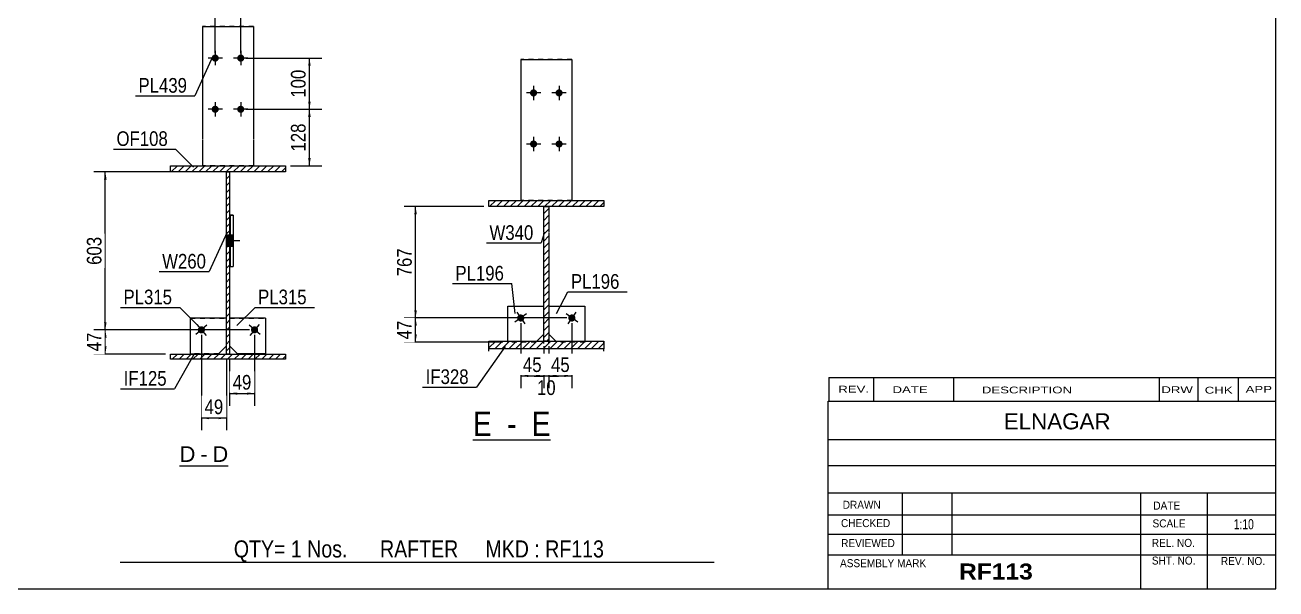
# Model space of a CAD drawing. Header units: millimetres. Extents: x -33 to 369, y -177 to 100.
# Drawn here: x 124.3 to 369.1, y -176.8 to -66.5 of the extents above; entities that cross this region are included whole.
import ezdxf

# ---------------------------------------------------------------- set-up
doc = ezdxf.new("R2010")
doc.units = ezdxf.units.MM
doc.linetypes.add('DXK_LINE_DOT1', pattern=[1.8814, 0.9407, -0.9407])
doc.styles.add('Arial', font='ARIAL.TTF', dxfattribs={"height": 0.2})
doc.styles.add('Arial Bold', font='ARIALBD.TTF', dxfattribs={"height": 0.2})
doc.styles.add('Arial Narrow', font='ARIALN.TTF', dxfattribs={"height": 0.2})

# ---------------------------------------------------------------- blocks, each defined once
blk = doc.blocks.new('Unknown-623699860-1210')
at = {"color": 5, "linetype": 'Continuous'}
for p, q in [((369.08, -176.76), (369.08, 100.24)), ((-30.92, -176.76), (369.08, -176.76))]:
    blk.add_line(p, q, dxfattribs=at)
blk = doc.blocks.new('Unknown-623699860-12 - 1231')
at = {"color": 7, "linetype": 'Continuous'}
blk.add_line((154.59, -152.66), (164.09, -152.66), dxfattribs=at)
at = {"color": 0, "linetype": 'Continuous'}
blk.add_wipeout([(157.67, -151.91), (157.67, -148.71), (154.59, -148.71), (154.59, -151.91)], dxfattribs=at)
blk.add_wipeout([(160.05, -151.91), (160.05, -148.71), (158.63, -148.71), (158.63, -151.91)], dxfattribs=at)
at = {"color": 96, "linetype": 'Continuous', "style": 'Arial'}
blk.add_text('D', height=3.06, dxfattribs=at).set_placement((154.59, -151.91))
at = {"color": 0, "linetype": 'Continuous'}
blk.add_wipeout([(164.09, -151.91), (164.09, -148.71), (161.01, -148.71), (161.01, -151.91)], dxfattribs=at)
at = {"color": 96, "linetype": 'Continuous', "style": 'Arial'}
for s, p in [('D', (161.01, -151.91)), ('-', (158.63, -151.91))]:
    blk.add_text(s, height=3.06, dxfattribs=at).set_placement(p)
blk = doc.blocks.new('Unknown-623699860-13 - 1528')
at = {"color": 7, "linetype": 'Continuous'}
blk.add_line((211.98, -147.57), (227.16, -147.57), dxfattribs=at)
at = {"color": 0, "linetype": 'Continuous'}
for points in [[(215.64, -146.82), (215.64, -141.82), (211.98, -141.82), (211.98, -146.82)], [(222, -146.82), (222, -141.82), (217.14, -141.82), (217.14, -146.82)], [(227.16, -146.82), (227.16, -141.82), (223.5, -141.82), (223.5, -146.82)]]:
    blk.add_wipeout(points, dxfattribs=at)
at = {"color": 6, "linetype": 'Continuous', "style": 'Arial Narrow'}
for s, height, p in [('E', 4.77, (211.98, -146.82)), ('E', 4.77, (223.5, -146.82)), (' - ', 4.772, (217.14, -146.82))]:
    blk.add_text(s, height=height, dxfattribs=at).set_placement(p)
blk = doc.blocks.new('Part-623699860-1271 - 1231')
at = {"color": 2, "linetype": 'Continuous'}
for p, q in [((156.72, -130.78), (156.72, -123.78)), ((163.72, -123.78), (156.72, -123.78)), ((163.72, -123.78), (163.72, -129.28)), ((163.72, -129.28), (162.22, -130.78)), ((156.72, -130.78), (162.22, -130.78))]:
    blk.add_line(p, q, dxfattribs=at)
at = {"color": 7, "linetype": 'DXK_LINE_DOT1'}
for p, q in [((156.72, -123.78), (163.72, -123.78)), ((162.22, -130.78), (156.72, -130.78))]:
    blk.add_line(p, q, dxfattribs=at)
blk = doc.blocks.new('Part-623699860-1339 - 1231')
at = {"color": 2, "linetype": 'Continuous'}
for p, q in [((164.45, -103.68), (165.05, -103.68)), ((164.45, -103.68), (164.45, -113.68)), ((165.05, -103.68), (165.05, -113.68)), ((164.45, -113.68), (165.05, -113.68))]:
    blk.add_line(p, q, dxfattribs=at)
at = {"color": 7, "linetype": 'DXK_LINE_DOT1'}
for p, q in [((165.05, -103.68), (164.45, -103.68)), ((164.45, -113.68), (165.05, -113.68))]:
    blk.add_line(p, q, dxfattribs=at)
blk = doc.blocks.new('Part-623699860-1276 - 1231')
at = {"color": 2, "linetype": 'Continuous'}
for p, q in [((164.38, -129.28), (164.38, -123.78)), ((171.38, -123.78), (164.38, -123.78)), ((171.38, -123.78), (171.38, -130.78)), ((165.88, -130.78), (164.38, -129.28)), ((171.38, -130.78), (165.88, -130.78))]:
    blk.add_line(p, q, dxfattribs=at)
at = {"color": 7, "linetype": 'DXK_LINE_DOT1'}
for p, q in [((164.38, -123.78), (171.38, -123.78)), ((171.38, -130.78), (165.88, -130.78))]:
    blk.add_line(p, q, dxfattribs=at)
blk = doc.blocks.new('Bolt-623699860-1298 - 1231')
at = {"linetype": 'Continuous'}
for points in [[(164.35, -109.78), (164.35, -107.58), (163.75, -107.58), (163.75, -109.78)], [(165.05, -109.78), (165.05, -107.58), (164.45, -107.58), (164.45, -109.78)]]:
    blk.add_hatch(color=3, dxfattribs=at).paths.add_polyline_path(points)
at = {"color": 3, "linetype": 'Continuous'}
for p, q in [((164.35, -107.58), (163.75, -107.58)), ((165.05, -107.58), (164.45, -107.58)), ((166.35, -108.68), (163.75, -108.68)), ((164.35, -109.78), (163.75, -109.78)), ((165.05, -109.78), (164.45, -109.78))]:
    blk.add_line(p, q, dxfattribs=at)
blk = doc.blocks.new('Part-623699860-1294 - 1231')
at = {"linetype": 'Continuous'}
h = blk.add_hatch(dxfattribs=at)
h.set_pattern_fill('', scale=0.3, style=0, pattern_type=0)
h.set_pattern_definition([(45, (163.7498, -95.1804), (-0.67352, 0.67352), [])])
h.paths.add_polyline_path([(164.35, -95.18), (163.75, -95.18), (163.75, -130.81), (164.35, -130.81)])
at = {"color": 2, "linetype": 'Continuous'}
for p, q in [((163.75, -95.18), (164.35, -95.18)), ((163.75, -118.68), (163.75, -95.18)), ((164.35, -95.18), (164.35, -118.68)), ((163.75, -130.81), (163.75, -118.78)), ((164.35, -118.78), (164.35, -130.81)), ((164.35, -130.81), (163.75, -130.81))]:
    blk.add_line(p, q, dxfattribs=at)
blk = doc.blocks.new('Bolt-623699860-1301 - 1231')
at = {"linetype": 'Continuous'}
for points in [[(162.25, -72.93, -1), (160.85, -72.93, -1)], [(167.25, -72.93, -1), (165.85, -72.93, -1)], [(162.25, -82.93, -1), (160.85, -82.93, -1)], [(167.25, -82.93, -1), (165.85, -82.93, -1)]]:
    blk.add_hatch(color=3, dxfattribs=at).paths.add_polyline_path(points)
at = {"color": 3, "linetype": 'Continuous'}
for p, q in [((162.95, -72.93), (160.15, -72.93)), ((161.55, -71.53), (161.55, -74.33)), ((167.95, -72.93), (165.15, -72.93)), ((166.55, -71.53), (166.55, -74.33)), ((162.95, -82.93), (160.15, -82.93)), ((161.55, -81.53), (161.55, -84.33)), ((167.95, -82.93), (165.15, -82.93)), ((166.55, -81.53), (166.55, -84.33))]:
    blk.add_line(p, q, dxfattribs=at)
blk = doc.blocks.new('Bolt-623699860-1309 - 1231')
at = {"linetype": 'Continuous'}
blk.add_hatch(color=3, dxfattribs=at).paths.add_polyline_path([(159.39, -125.63, -1), (158.31, -126.53, -1)])
at = {"color": 3, "linetype": 'Continuous'}
for p, q in [((159.92, -125.18), (157.78, -126.98)), ((157.95, -125.01), (159.75, -127.16))]:
    blk.add_line(p, q, dxfattribs=at)
blk = doc.blocks.new('Bolt-623699860-1310 - 1231')
at = {"linetype": 'Continuous'}
blk.add_hatch(color=3, dxfattribs=at).paths.add_polyline_path([(169.79, -126.53, -1), (168.71, -125.63, -1)])
at = {"color": 3, "linetype": 'Continuous'}
for p, q in [((170.32, -126.98), (168.18, -125.18)), ((170.15, -125.01), (168.35, -127.16))]:
    blk.add_line(p, q, dxfattribs=at)
blk = doc.blocks.new('Part-623699860-1335 - 1231')
at = {"color": 2, "linetype": 'Continuous'}
for p, q in [((159.05, -66.73), (169.05, -66.73)), ((159.05, -66.73), (159.05, -88.88)), ((169.05, -66.73), (169.05, -88.88)), ((159.05, -88.98), (159.05, -93.98)), ((169.05, -88.98), (169.05, -93.98))]:
    blk.add_line(p, q, dxfattribs=at)
at = {"color": 7, "linetype": 'DXK_LINE_DOT1'}
for p, q in [((169.05, -66.73), (159.05, -66.73)), ((169.05, -93.98), (159.05, -93.98))]:
    blk.add_line(p, q, dxfattribs=at)
blk = doc.blocks.new('Part-623699860-1363 - 1231')
at = {"linetype": 'Continuous'}
h = blk.add_hatch(dxfattribs=at)
h.set_pattern_fill('', scale=0.3, style=0, pattern_type=0)
h.set_pattern_definition([(45, (152.7998, -130.813), (-0.67352, 0.67352), [])])
h.paths.add_polyline_path([(175.3, -130.81), (152.8, -130.81), (152.8, -131.81), (175.3, -131.81)])
at = {"color": 2, "linetype": 'Continuous'}
for p, q in [((152.8, -130.81), (175.3, -130.81)), ((152.8, -131.81), (152.8, -130.81)), ((175.3, -131.81), (152.8, -131.81)), ((175.3, -130.81), (175.3, -131.81))]:
    blk.add_line(p, q, dxfattribs=at)
blk = doc.blocks.new('Part-623699860-1387 - 1231')
at = {"linetype": 'Continuous'}
h = blk.add_hatch(dxfattribs=at)
h.set_pattern_fill('', scale=0.3, style=0, pattern_type=0)
h.set_pattern_definition([(45, (152.7998, -93.9805), (-0.67352, 0.67352), [])])
h.paths.add_polyline_path([(175.3, -93.98), (152.8, -93.98), (152.8, -95.18), (175.3, -95.18)])
at = {"color": 2, "linetype": 'Continuous'}
for p, q in [((152.8, -93.98), (152.8, -93.98)), ((152.8, -93.98), (175.3, -93.98)), ((152.8, -95.18), (152.8, -93.98)), ((152.8, -95.18), (152.8, -95.18)), ((175.3, -95.18), (152.8, -95.18)), ((175.3, -93.98), (175.3, -93.98)), ((175.3, -93.98), (175.3, -95.18)), ((175.3, -95.18), (175.3, -95.18))]:
    blk.add_line(p, q, dxfattribs=at)
blk = doc.blocks.new('Part-623699860-1583 - 1528')
at = {"color": 2, "linetype": 'Continuous'}
for p, q in [((218.8, -121.46), (225.8, -121.46)), ((218.8, -128.28), (218.8, -121.46)), ((225.8, -121.46), (225.8, -126.96)), ((224.48, -128.28), (225.8, -126.96))]:
    blk.add_line(p, q, dxfattribs=at)
at = {"color": 7, "linetype": 'DXK_LINE_DOT1'}
for p, q in [((218.8, -121.46), (225.8, -121.46)), ((218.8, -128.46), (218.8, -128.28)), ((224.3, -128.46), (218.8, -128.46)), ((224.48, -128.28), (224.3, -128.46))]:
    blk.add_line(p, q, dxfattribs=at)
blk = doc.blocks.new('Bolt-623699860-1584 - 1528')
at = {"linetype": 'Continuous'}
for points in [[(224.53, -79.73, -1), (223.13, -79.73, -1)], [(229.53, -79.73, -1), (228.13, -79.73, -1)], [(224.53, -89.73, -1), (223.13, -89.73, -1)], [(229.53, -89.73, -1), (228.13, -89.73, -1)]]:
    blk.add_hatch(color=3, dxfattribs=at).paths.add_polyline_path(points)
at = {"color": 3, "linetype": 'Continuous'}
for p, q in [((225.23, -79.73), (222.43, -79.73)), ((223.83, -78.33), (223.83, -81.13)), ((230.23, -79.73), (227.43, -79.73)), ((228.83, -78.33), (228.83, -81.13)), ((225.23, -89.73), (222.43, -89.73)), ((223.83, -88.33), (223.83, -91.13)), ((230.23, -89.73), (227.43, -89.73)), ((228.83, -88.33), (228.83, -91.13))]:
    blk.add_line(p, q, dxfattribs=at)
blk = doc.blocks.new('Part-623699860-1560 - 1528')
at = {"linetype": 'Continuous'}
h = blk.add_hatch(dxfattribs=at)
h.set_pattern_fill('', scale=0.3, style=0, pattern_type=0)
h.set_pattern_definition([(45, (215.0782, -128.2778), (-0.67352, 0.67352), [])])
h.paths.add_polyline_path([(237.58, -128.28), (215.08, -128.28), (215.08, -129.78), (237.58, -129.78)])
at = {"color": 7, "linetype": 'DXK_LINE_DOT1'}
for p, q in [((215.08, -128.73), (215.08, -128.28)), ((237.58, -128.73), (237.58, -128.28))]:
    blk.add_line(p, q, dxfattribs=at)
at = {"color": 2, "linetype": 'Continuous'}
for p, q in [((215.08, -128.28), (237.58, -128.28)), ((215.08, -129.78), (215.08, -128.28)), ((237.58, -128.28), (237.58, -129.78)), ((215.08, -130.23), (215.08, -129.78)), ((237.58, -129.78), (215.08, -129.78)), ((237.58, -130.23), (237.58, -129.78))]:
    blk.add_line(p, q, dxfattribs=at)
blk = doc.blocks.new('Bolt-623699860-1585 - 1528')
at = {"linetype": 'Continuous'}
blk.add_hatch(color=3, dxfattribs=at).paths.add_polyline_path([(221.9, -123.36, -1), (220.75, -124.16, -1)])
at = {"color": 3, "linetype": 'Continuous'}
for p, q in [((222.48, -122.96), (220.18, -124.55)), ((220.53, -122.61), (222.12, -124.91))]:
    blk.add_line(p, q, dxfattribs=at)
blk = doc.blocks.new('Part-623699860-1561 - 1528')
at = {"color": 2, "linetype": 'Continuous'}
for p, q in [((221.33, -73.23), (231.33, -73.23)), ((221.33, -73.23), (221.33, -95.68)), ((231.33, -73.23), (231.33, -95.68)), ((221.33, -95.78), (221.33, -100.78)), ((231.33, -95.78), (231.33, -100.78))]:
    blk.add_line(p, q, dxfattribs=at)
at = {"color": 7, "linetype": 'DXK_LINE_DOT1'}
for p, q in [((231.33, -73.23), (221.33, -73.23)), ((231.33, -100.78), (221.33, -100.78))]:
    blk.add_line(p, q, dxfattribs=at)
blk = doc.blocks.new('Part-623699860-1650 - 1528')
at = {"linetype": 'Continuous'}
h = blk.add_hatch(dxfattribs=at)
h.set_pattern_fill('', scale=0.3, style=0, pattern_type=0)
h.set_pattern_definition([(45, (225.8282, -101.9834), (-0.67352, 0.67352), [])])
h.paths.add_polyline_path([(226.83, -101.98), (225.83, -101.98), (225.83, -128.28), (226.83, -128.28)])
at = {"color": 2, "linetype": 'Continuous'}
for p, q in [((225.83, -101.98), (226.83, -101.98)), ((225.83, -106.98), (225.83, -101.98)), ((226.83, -101.98), (226.83, -106.98)), ((225.83, -128.28), (225.83, -107.08)), ((226.83, -107.08), (226.83, -128.28)), ((226.83, -128.28), (225.83, -128.28))]:
    blk.add_line(p, q, dxfattribs=at)
at = {"color": 7, "linetype": 'DXK_LINE_DOT1'}
for p, q in [((225.83, -128.73), (225.83, -128.28)), ((226.83, -128.73), (226.83, -128.28))]:
    blk.add_line(p, q, dxfattribs=at)
blk = doc.blocks.new('Bolt-623699860-1586 - 1528')
at = {"linetype": 'Continuous'}
blk.add_hatch(color=3, dxfattribs=at).paths.add_polyline_path([(231.9, -124.16, -1), (230.75, -123.36, -1)])
at = {"color": 3, "linetype": 'Continuous'}
for p, q in [((232.48, -124.55), (230.18, -122.96)), ((232.12, -122.61), (230.53, -124.91))]:
    blk.add_line(p, q, dxfattribs=at)
blk = doc.blocks.new('Part-623699860-1628 - 1528')
at = {"linetype": 'Continuous'}
h = blk.add_hatch(dxfattribs=at)
h.set_pattern_fill('', scale=0.3, style=0, pattern_type=0)
h.set_pattern_definition([(45, (215.0782, -100.7835), (-0.67352, 0.67352), [])])
h.paths.add_polyline_path([(237.58, -100.78), (215.08, -100.78), (215.08, -101.98), (237.58, -101.98)])
at = {"color": 2, "linetype": 'Continuous'}
for p, q in [((215.08, -100.78), (215.08, -100.78)), ((215.08, -100.78), (237.58, -100.78)), ((215.08, -101.98), (215.08, -100.78)), ((215.08, -101.98), (215.08, -101.98)), ((237.58, -101.98), (215.08, -101.98)), ((237.58, -100.78), (237.58, -100.78)), ((237.58, -100.78), (237.58, -101.98)), ((237.58, -101.98), (237.58, -101.98))]:
    blk.add_line(p, q, dxfattribs=at)
blk = doc.blocks.new('Part-623699860-1656 - 1528')
at = {"color": 2, "linetype": 'Continuous'}
for p, q in [((226.86, -126.96), (226.86, -121.46)), ((226.86, -121.46), (233.86, -121.46)), ((233.86, -121.46), (233.86, -128.28)), ((228.18, -128.28), (226.86, -126.96))]:
    blk.add_line(p, q, dxfattribs=at)
at = {"color": 7, "linetype": 'DXK_LINE_DOT1'}
for p, q in [((226.86, -121.46), (233.86, -121.46)), ((228.36, -128.46), (228.18, -128.28)), ((233.86, -128.46), (228.36, -128.46)), ((233.86, -128.28), (233.86, -128.46))]:
    blk.add_line(p, q, dxfattribs=at)
blk = doc.blocks.new('StraightDimension-623699860-1465 - 1231')
at = {"linetype": 'Continuous'}
for points in [[(165.85, -138.77), (164.35, -138.52), (165.85, -138.27)], [(167.75, -138.27), (169.25, -138.52), (167.75, -138.77)]]:
    blk.add_hatch(color=7, dxfattribs=at).paths.add_polyline_path(points)
at = {"color": 7, "linetype": 'Continuous'}
for p, q in [((169.25, -127.08), (169.25, -140.92)), ((164.35, -131.81), (164.35, -140.92)), ((164.35, -138.52), (169.25, -138.52))]:
    blk.add_line(p, q, dxfattribs=at)
at = {"color": 0}
blk.add_wipeout([(169.23, -138.37), (169.23, -134.17), (164.37, -134.17), (164.37, -138.37)], dxfattribs=at)
at = {"color": 3, "style": 'Arial Narrow'}
blk.add_text('49', height=2.863, dxfattribs=at).set_placement((164.97, -137.77))
blk = doc.blocks.new('StraightDimension-623699860-1448 - 1231')
at = {"linetype": 'Continuous'}
for points in [[(139.8, -127.58), (140.05, -126.08), (140.3, -127.58)], [(140.3, -129.31), (140.05, -130.81), (139.8, -129.31)]]:
    blk.add_hatch(color=7, dxfattribs=at).paths.add_polyline_path(points)
at = {"color": 7, "linetype": 'Continuous'}
for p, q in [((168.25, -126.08), (137.8, -126.08)), ((140.05, -130.81), (140.05, -126.08)), ((151.8, -130.81), (137.8, -130.81))]:
    blk.add_line(p, q, dxfattribs=at)
at = {"color": 0}
blk.add_wipeout([(139.9, -126.02), (135.7, -126.02), (135.7, -130.88), (139.9, -130.88)], dxfattribs=at)
at = {"color": 3, "style": 'Arial Narrow'}
blk.add_text('47', height=2.863, rotation=90.0002, dxfattribs=at).set_placement((139.3, -130.28))
blk = doc.blocks.new('StraightDimension-623699860-1482 - 1231')
at = {"linetype": 'Continuous'}
for points in [[(160.35, -143.56), (158.85, -143.31), (160.35, -143.06)], [(162.25, -143.06), (163.75, -143.31), (162.25, -143.56)]]:
    blk.add_hatch(color=7, dxfattribs=at).paths.add_polyline_path(points)
at = {"color": 7, "linetype": 'Continuous'}
for p, q in [((158.85, -127.08), (158.85, -145.71)), ((163.75, -131.81), (163.75, -145.71)), ((158.85, -143.31), (163.75, -143.31))]:
    blk.add_line(p, q, dxfattribs=at)
at = {"color": 0}
blk.add_wipeout([(163.73, -143.16), (163.73, -138.96), (158.87, -138.96), (158.87, -143.16)], dxfattribs=at)
at = {"color": 3, "style": 'Arial Narrow'}
blk.add_text('49', height=2.863, dxfattribs=at).set_placement((159.47, -142.56))
blk = doc.blocks.new('StraightDimension-623699860-1391 - 1231')
at = {"linetype": 'Continuous'}
for points in [[(179.73, -84.43), (179.98, -82.93), (180.23, -84.43)], [(180.23, -92.48), (179.98, -93.98), (179.73, -92.48)]]:
    blk.add_hatch(color=7, dxfattribs=at).paths.add_polyline_path(points)
at = {"color": 7, "linetype": 'Continuous'}
for p, q in [((167.55, -82.93), (182.38, -82.93)), ((179.98, -93.98), (179.98, -82.93)), ((176.3, -93.98), (182.38, -93.98))]:
    blk.add_line(p, q, dxfattribs=at)
at = {"color": 0}
blk.add_wipeout([(179.83, -85.11), (175.63, -85.11), (175.63, -91.8), (179.83, -91.8)], dxfattribs=at)
at = {"color": 3, "style": 'Arial Narrow'}
blk.add_text('128', height=2.863, rotation=90.0002, dxfattribs=at).set_placement((179.23, -91.2))
blk = doc.blocks.new('StraightDimension-623699860-1408 - 1231')
at = {"linetype": 'Continuous'}
for points in [[(179.73, -74.43), (179.98, -72.93), (180.23, -74.43)], [(180.23, -81.43), (179.98, -82.93), (179.73, -81.43)]]:
    blk.add_hatch(color=7, dxfattribs=at).paths.add_polyline_path(points)
at = {"color": 7, "linetype": 'Continuous'}
for p, q in [((167.55, -72.93), (182.38, -72.93)), ((179.98, -82.93), (179.98, -72.93)), ((167.55, -82.93), (182.38, -82.93))]:
    blk.add_line(p, q, dxfattribs=at)
at = {"color": 0}
blk.add_wipeout([(179.83, -74.59), (175.63, -74.59), (175.63, -81.27), (179.83, -81.27)], dxfattribs=at)
at = {"color": 3, "style": 'Arial Narrow'}
blk.add_text('100', height=2.863, rotation=90.0002, dxfattribs=at).set_placement((179.23, -80.67))
blk = doc.blocks.new('StraightDimension-623699860-1419 - 1231')
at = {"linetype": 'Continuous'}
for points in [[(163.05, -64.05), (161.55, -63.8), (163.05, -63.55)], [(165.05, -63.55), (166.55, -63.8), (165.05, -64.05)]]:
    blk.add_hatch(color=7, dxfattribs=at).paths.add_polyline_path(points)
at = {"color": 7, "linetype": 'Continuous'}
for p, q in [((161.55, -71.93), (161.55, -61.55)), ((166.55, -71.93), (166.55, -61.55)), ((161.55, -63.8), (166.55, -63.8))]:
    blk.add_line(p, q, dxfattribs=at)
at = {"color": 0}
blk.add_wipeout([(166.48, -63.65), (166.48, -59.45), (161.62, -59.45), (161.62, -63.65)], dxfattribs=at)
at = {"color": 3, "style": 'Arial Narrow'}
blk.add_text('50', height=2.863, dxfattribs=at).set_placement((162.22, -63.05))
blk = doc.blocks.new('StraightDimension-623699860-1430 - 1231')
at = {"linetype": 'Continuous'}
for points in [[(139.8, -96.68), (140.05, -95.18), (140.3, -96.68)], [(140.3, -124.58), (140.05, -126.08), (139.8, -124.58)]]:
    blk.add_hatch(color=7, dxfattribs=at).paths.add_polyline_path(points)
at = {"color": 7, "linetype": 'Continuous'}
for p, q in [((174.3, -95.18), (137.8, -95.18)), ((140.05, -126.08), (140.05, -95.18)), ((168.25, -126.08), (137.8, -126.08))]:
    blk.add_line(p, q, dxfattribs=at)
at = {"color": 0}
blk.add_wipeout([(139.9, -107.29), (135.7, -107.29), (135.7, -113.97), (139.9, -113.97)], dxfattribs=at)
at = {"color": 3, "style": 'Arial Narrow'}
blk.add_text('603', height=2.863, rotation=90.0002, dxfattribs=at).set_placement((139.3, -113.37))
blk = doc.blocks.new('StraightDimension-623699860-1719 - 1528')
at = {"linetype": 'Continuous'}
for points in [[(224.33, -134.82), (225.83, -135.07), (224.33, -135.32)], [(228.33, -135.32), (226.83, -135.07), (228.33, -134.82)]]:
    blk.add_hatch(color=7, dxfattribs=at).paths.add_polyline_path(points)
at = {"color": 7, "linetype": 'Continuous'}
for p, q in [((225.83, -129.28), (225.83, -137.32)), ((226.83, -129.28), (226.83, -137.32)), ((225.83, -135.07), (226.83, -135.07))]:
    blk.add_line(p, q, dxfattribs=at)
at = {"color": 0}
blk.add_wipeout([(228.76, -139.42), (228.76, -135.22), (223.9, -135.22), (223.9, -139.42)], dxfattribs=at)
at = {"color": 3, "style": 'Arial Narrow'}
blk.add_text('10', height=2.863, dxfattribs=at).set_placement((224.5, -138.82))
blk = doc.blocks.new('StraightDimension-623699860-1728 - 1528')
at = {"linetype": 'Continuous'}
for points in [[(222.83, -135.32), (221.33, -135.07), (222.83, -134.82)], [(224.33, -134.82), (225.83, -135.07), (224.33, -135.32)]]:
    blk.add_hatch(color=7, dxfattribs=at).paths.add_polyline_path(points)
at = {"color": 7, "linetype": 'Continuous'}
for p, q in [((221.33, -124.76), (221.33, -137.47)), ((225.83, -129.28), (225.83, -137.47)), ((221.33, -135.07), (225.83, -135.07))]:
    blk.add_line(p, q, dxfattribs=at)
at = {"color": 0}
blk.add_wipeout([(226.01, -134.92), (226.01, -130.72), (221.15, -130.72), (221.15, -134.92)], dxfattribs=at)
at = {"color": 3, "style": 'Arial Narrow'}
blk.add_text('45', height=2.863, dxfattribs=at).set_placement((221.75, -134.32))
blk = doc.blocks.new('StraightDimension-623699860-1742 - 1528')
at = {"linetype": 'Continuous'}
for points in [[(228.33, -135.32), (226.83, -135.07), (228.33, -134.82)], [(229.83, -134.82), (231.33, -135.07), (229.83, -135.32)]]:
    blk.add_hatch(color=7, dxfattribs=at).paths.add_polyline_path(points)
at = {"color": 7, "linetype": 'Continuous'}
for p, q in [((231.33, -124.76), (231.33, -137.47)), ((226.83, -129.28), (226.83, -137.47)), ((226.83, -135.07), (231.33, -135.07))]:
    blk.add_line(p, q, dxfattribs=at)
at = {"color": 0}
blk.add_wipeout([(231.51, -134.92), (231.51, -130.72), (226.65, -130.72), (226.65, -134.92)], dxfattribs=at)
at = {"color": 3, "style": 'Arial Narrow'}
blk.add_text('45', height=2.863, dxfattribs=at).set_placement((227.25, -134.32))
blk = doc.blocks.new('StraightDimension-623699860-7349 - 1528')
at = {"linetype": 'Continuous'}
for points in [[(200.5, -103.48), (200.75, -101.98), (201, -103.48)], [(201, -122.26), (200.75, -123.76), (200.5, -122.26)]]:
    blk.add_hatch(color=7, dxfattribs=at).paths.add_polyline_path(points)
at = {"color": 7, "linetype": 'Continuous'}
for p, q in [((214.08, -101.98), (198.5, -101.98)), ((200.75, -123.76), (200.75, -101.98)), ((230.33, -123.76), (198.5, -123.76))]:
    blk.add_line(p, q, dxfattribs=at)
at = {"color": 0}
blk.add_wipeout([(200.6, -109.53), (196.4, -109.53), (196.4, -116.21), (200.6, -116.21)], dxfattribs=at)
at = {"color": 3, "style": 'Arial Narrow'}
blk.add_text('767', height=2.863, rotation=90.0002, dxfattribs=at).set_placement((200, -115.61))
blk = doc.blocks.new('StraightDimension-623699860-7350 - 1528')
at = {"linetype": 'Continuous'}
for points in [[(200.5, -125.26), (200.75, -123.76), (201, -125.26)], [(201, -126.96), (200.75, -128.46), (200.5, -126.96)]]:
    blk.add_hatch(color=7, dxfattribs=at).paths.add_polyline_path(points)
at = {"color": 7, "linetype": 'Continuous'}
for p, q in [((230.33, -123.76), (198.5, -123.76)), ((200.75, -128.46), (200.75, -123.76)), ((217.8, -128.46), (198.5, -128.46))]:
    blk.add_line(p, q, dxfattribs=at)
at = {"color": 0}
blk.add_wipeout([(200.6, -123.68), (196.4, -123.68), (196.4, -128.54), (200.6, -128.54)], dxfattribs=at)
at = {"color": 3, "style": 'Arial Narrow'}
blk.add_text('47', height=2.863, rotation=90.0002, dxfattribs=at).set_placement((200, -127.94))
blk = doc.blocks.new('CBS_CALLOFF-623699860-7386')
at = {"color": 7, "linetype": 'Continuous'}
blk.add_line((142.96, -171.49), (259.19, -171.51), dxfattribs=at)
at = {"color": 3, "linetype": 'Continuous', "style": 'Arial Narrow'}
blk.add_text('QTY= 1 Nos.      RAFTER     MKD : RF113', height=3.3405, dxfattribs=at).set_placement((165.19, -170.6))
blk = doc.blocks.new('CBS_NAME_BLOG-623699860-7387')
at = {"color": 7, "linetype": 'Continuous'}
for p, q in [((281.49, -140.01), (369.01, -140.01)), ((281.49, -176.72), (281.49, -140.01)), ((281.49, -147.55), (369.01, -147.55)), ((281.56, -152.6), (369.08, -152.6)), ((281.49, -157.97), (369.01, -157.97)), ((296.01, -170.08), (296.01, -157.98)), ((305.7, -170.06), (305.7, -157.99)), ((342.61, -176.72), (342.61, -157.99)), ((355.66, -176.72), (355.66, -157.98)), ((281.5, -162.27), (369.08, -162.25)), ((281.49, -166.02), (369.01, -166.02)), ((281.49, -170.06), (369.01, -170.06)), ((281.49, -176.76), (369.08, -176.76))]:
    blk.add_line(p, q, dxfattribs=at)
at = {"color": 3, "linetype": 'Continuous', "style": 'Arial'}
blk.add_text('ELNAGAR', height=3.133, dxfattribs=at).set_placement((315.81, -145.54))
at = {"color": 3, "linetype": 'Continuous'}
for s, height, style, width, p in [('DRAWN', 1.566, 'Arial', 0.9, (284.32, -161.08)), ('DATE', 1.566, 'Arial', 0.9, (345.08, -161.24)), ('CHECKED', 1.566, 'Arial', 0.9, (283.98, -164.66)), ('SCALE', 1.566, 'Arial', 0.9, (344.93, -164.72)), ('1:10', 1.957, 'Arial Narrow', 0.9, (360.82, -165.08)), ('REVIEWED', 1.566, 'Arial', 0.9, (284.01, -168.57)), ('REL. NO.', 1.566, 'Arial', 0.9, (344.79, -168.53)), ('ASSEMBLY MARK', 1.5663, 'Arial', 0.9, (283.79, -172.5)), ('SHT. NO.', 1.566, 'Arial', 0.9, (344.79, -171.99)), ('REV. NO.', 1.566, 'Arial', 0.9, (358.31, -172.08)), ('RF113', 3.131, 'Arial Bold', 1.1, (307.07, -174.91))]:
    blk.add_text(s, height=height, dxfattribs=dict(at, style=style, width=width)).set_placement(p)
blk = doc.blocks.new('CBS_REVISION-623699860-7388')
at = {"color": 7, "linetype": 'Continuous'}
for p, q in [((281.57, -135.38), (369.07, -135.38)), ((281.57, -135.38), (281.57, -140.01)), ((290.37, -135.38), (290.37, -140.01)), ((305.96, -135.38), (305.96, -139.95)), ((346.22, -135.38), (346.22, -140.01)), ((353.76, -135.38), (353.76, -140.01)), ((361.71, -135.38), (361.71, -140.01)), ((281.57, -140.01), (369.07, -140.01))]:
    blk.add_line(p, q, dxfattribs=at)
at = {"color": 7, "style": 'Arial Narrow', "width": 1.7}
for s, height, p in [('REV.', 1.326, (283.44, -138.34)), ('APP', 1.326, (363.14, -138.38)), ('DATE', 1.326, (294.06, -138.45)), ('DESCRIPTION', 1.3257, (311.54, -138.5)), ('DRW', 1.326, (346.65, -138.45)), ('CHK', 1.326, (355.14, -138.54))]:
    blk.add_text(s, height=height, dxfattribs=at).set_placement(p)
blk = doc.blocks.new('Mark-623699860-1272 - 1231')
at = {"color": 0}
blk.add_wipeout([(179.45, -121.08), (179.45, -118.08), (169.94, -118.08), (169.94, -121.08)], dxfattribs=at)
blk.add_wipeout([(179.45, -121.08), (179.45, -118.08), (169.94, -118.08), (169.94, -121.08)], dxfattribs=at)
at = {"color": 7, "linetype": 'Continuous'}
for p, q in [((165.81, -125.21), (169.34, -121.68)), ((169.34, -121.68), (180.95, -121.68))]:
    blk.add_line(p, q, dxfattribs=at)
at = {"color": 3, "style": 'Arial Narrow'}
blk.add_text('PL315', height=2.863, dxfattribs=at).set_placement((169.94, -121.08))
blk = doc.blocks.new('Mark-623699860-1266 - 1231')
at = {"color": 7, "linetype": 'Continuous'}
blk.add_line((158.15, -125.21), (154.61, -121.68), dxfattribs=at)
at = {"color": 0}
blk.add_wipeout([(153.11, -121.08), (153.11, -118.08), (143.61, -118.08), (143.61, -121.08)], dxfattribs=at)
blk.add_wipeout([(153.11, -121.08), (153.11, -118.08), (143.61, -118.08), (143.61, -121.08)], dxfattribs=at)
at = {"color": 7, "linetype": 'Continuous'}
blk.add_line((143.01, -121.68), (154.61, -121.68), dxfattribs=at)
at = {"color": 3, "style": 'Arial Narrow'}
blk.add_text('PL315', height=2.863, dxfattribs=at).set_placement((143.61, -121.08))
blk = doc.blocks.new('Mark-623699860-1290 - 1231')
at = {"color": 0}
blk.add_wipeout([(159.75, -114.09), (159.75, -111.09), (151.17, -111.09), (151.17, -114.09)], dxfattribs=at)
blk.add_wipeout([(159.75, -114.09), (159.75, -111.09), (151.17, -111.09), (151.17, -114.09)], dxfattribs=at)
at = {"color": 7, "linetype": 'Continuous'}
for p in [(163.89, -106.96), (150.57, -114.69)]:
    blk.add_line(p, (160.35, -114.69), dxfattribs=at)
at = {"color": 3, "style": 'Arial Narrow'}
blk.add_text('W260', height=2.863, dxfattribs=at).set_placement((151.17, -114.09))
blk = doc.blocks.new('Mark-623699860-1331 - 1231')
at = {"color": 7, "linetype": 'Continuous'}
blk.add_line((161.08, -72.56), (157.54, -80.29), dxfattribs=at)
at = {"color": 0}
blk.add_wipeout([(156.04, -79.69), (156.04, -76.69), (146.54, -76.69), (146.54, -79.69)], dxfattribs=at)
blk.add_wipeout([(156.04, -79.69), (156.04, -76.69), (146.54, -76.69), (146.54, -79.69)], dxfattribs=at)
at = {"color": 7, "linetype": 'Continuous'}
blk.add_line((145.94, -80.29), (157.54, -80.29), dxfattribs=at)
at = {"color": 3, "style": 'Arial Narrow'}
blk.add_text('PL439', height=2.863, dxfattribs=at).set_placement((146.54, -79.69))
blk = doc.blocks.new('Mark-623699860-1359 - 1231')
at = {"color": 7, "linetype": 'Continuous'}
blk.add_line((157.33, -131.04), (153.56, -137.6), dxfattribs=at)
at = {"color": 0}
blk.add_wipeout([(152.06, -137), (152.06, -134), (143.65, -134), (143.65, -137)], dxfattribs=at)
blk.add_wipeout([(152.06, -137), (152.06, -134), (143.65, -134), (143.65, -137)], dxfattribs=at)
at = {"color": 7, "linetype": 'Continuous'}
blk.add_line((143.05, -137.6), (153.56, -137.6), dxfattribs=at)
at = {"color": 3, "style": 'Arial Narrow'}
blk.add_text('IF125', height=2.863, dxfattribs=at).set_placement((143.65, -137))
blk = doc.blocks.new('Mark-623699860-1383 - 1231')
at = {"color": 7, "linetype": 'Continuous'}
blk.add_line((157.33, -94.25), (153.79, -90.71), dxfattribs=at)
at = {"color": 0}
blk.add_wipeout([(152.29, -90.11), (152.29, -87.11), (142.24, -87.11), (142.24, -90.11)], dxfattribs=at)
blk.add_wipeout([(152.29, -90.11), (152.29, -87.11), (142.24, -87.11), (142.24, -90.11)], dxfattribs=at)
at = {"color": 7, "linetype": 'Continuous'}
blk.add_line((141.64, -90.71), (153.79, -90.71), dxfattribs=at)
at = {"color": 3, "style": 'Arial Narrow'}
blk.add_text('OF108', height=2.863, dxfattribs=at).set_placement((142.24, -90.11))
blk = doc.blocks.new('Mark-623699860-1556 - 1528')
at = {"color": 7, "linetype": 'Continuous'}
blk.add_line((218.26, -129.34), (212.64, -137.27), dxfattribs=at)
at = {"color": 0}
blk.add_wipeout([(211.14, -136.67), (211.14, -133.67), (202.73, -133.67), (202.73, -136.67)], dxfattribs=at)
blk.add_wipeout([(211.14, -136.67), (211.14, -133.67), (202.73, -133.67), (202.73, -136.67)], dxfattribs=at)
at = {"color": 7, "linetype": 'Continuous'}
blk.add_line((202.13, -137.27), (212.64, -137.27), dxfattribs=at)
at = {"color": 3, "style": 'Arial Narrow'}
blk.add_text('IF328', height=2.863, dxfattribs=at).set_placement((202.73, -136.67))
blk = doc.blocks.new('Mark-623699860-1579 - 1528')
at = {"color": 7, "linetype": 'Continuous'}
blk.add_line((220.23, -122.89), (219.56, -117.03), dxfattribs=at)
at = {"color": 0}
blk.add_wipeout([(218.06, -116.43), (218.06, -113.43), (208.55, -113.43), (208.55, -116.43)], dxfattribs=at)
blk.add_wipeout([(218.06, -116.43), (218.06, -113.43), (208.55, -113.43), (208.55, -116.43)], dxfattribs=at)
at = {"color": 7, "linetype": 'Continuous'}
blk.add_line((207.95, -117.03), (219.56, -117.03), dxfattribs=at)
at = {"color": 3, "style": 'Arial Narrow'}
blk.add_text('PL196', height=2.863, dxfattribs=at).set_placement((208.55, -116.43))
blk = doc.blocks.new('Mark-623699860-1646 - 1528')
at = {"color": 7, "linetype": 'Continuous'}
blk.add_line((225.95, -106.99), (225.3, -109.09), dxfattribs=at)
at = {"color": 0}
blk.add_wipeout([(223.8, -108.49), (223.8, -105.49), (215.21, -105.49), (215.21, -108.49)], dxfattribs=at)
blk.add_wipeout([(223.8, -108.49), (223.8, -105.49), (215.21, -105.49), (215.21, -108.49)], dxfattribs=at)
at = {"color": 7, "linetype": 'Continuous'}
blk.add_line((214.61, -109.09), (225.3, -109.09), dxfattribs=at)
at = {"color": 3, "style": 'Arial Narrow'}
blk.add_text('W340', height=2.863, dxfattribs=at).set_placement((215.21, -108.49))
blk = doc.blocks.new('Mark-623699860-1652 - 1528')
at = {"color": 0}
blk.add_wipeout([(240.64, -118.04), (240.64, -115.04), (231.14, -115.04), (231.14, -118.04)], dxfattribs=at)
blk.add_wipeout([(240.64, -118.04), (240.64, -115.04), (231.14, -115.04), (231.14, -118.04)], dxfattribs=at)
at = {"color": 7, "linetype": 'Continuous'}
for p, q in [((228.29, -122.89), (230.54, -118.64)), ((230.54, -118.64), (242.14, -118.64))]:
    blk.add_line(p, q, dxfattribs=at)
at = {"color": 3, "style": 'Arial Narrow'}
blk.add_text('PL196', height=2.863, dxfattribs=at).set_placement((231.14, -118.04))

msp = doc.modelspace()

# ---------------------------------------------------------------- block references
for name in ['Unknown-623699860-1210', 'Part-623699860-1335 - 1231', 'Bolt-623699860-1301 - 1231', 'Part-623699860-1561 - 1528', 'Bolt-623699860-1584 - 1528', 'Part-623699860-1387 - 1231', 'Part-623699860-1294 - 1231', 'Part-623699860-1628 - 1528', 'Part-623699860-1650 - 1528', 'Part-623699860-1339 - 1231', 'Bolt-623699860-1298 - 1231', 'Part-623699860-1583 - 1528', 'Part-623699860-1656 - 1528', 'Part-623699860-1271 - 1231', 'Part-623699860-1276 - 1231', 'Bolt-623699860-1585 - 1528', 'Bolt-623699860-1586 - 1528', 'Bolt-623699860-1309 - 1231', 'Bolt-623699860-1310 - 1231', 'Part-623699860-1560 - 1528', 'Part-623699860-1363 - 1231', 'CBS_REVISION-623699860-7388', 'CBS_NAME_BLOG-623699860-7387', 'CBS_CALLOFF-623699860-7386']:
    msp.add_blockref(name, (0, 0))

# ---------------------------------------------------------------- next in the draw order: block references
for name in ['StraightDimension-623699860-1391 - 1231', 'StraightDimension-623699860-1465 - 1231', 'StraightDimension-623699860-1719 - 1528', 'Unknown-623699860-13 - 1528', 'Unknown-623699860-12 - 1231']:
    msp.add_blockref(name, (0, 0))

# ---------------------------------------------------------------- next in the draw order: block references
for name in ['StraightDimension-623699860-1408 - 1231', 'StraightDimension-623699860-1728 - 1528', 'StraightDimension-623699860-1448 - 1231']:
    msp.add_blockref(name, (0, 0))

# ---------------------------------------------------------------- next in the draw order: block references
for name in ['StraightDimension-623699860-1419 - 1231', 'StraightDimension-623699860-1742 - 1528', 'StraightDimension-623699860-1482 - 1231', 'Mark-623699860-1359 - 1231']:
    msp.add_blockref(name, (0, 0))

# ---------------------------------------------------------------- next in the draw order: block references
for name in ['Mark-623699860-1331 - 1231', 'StraightDimension-623699860-1430 - 1231', 'StraightDimension-623699860-7349 - 1528']:
    msp.add_blockref(name, (0, 0))

# ---------------------------------------------------------------- next in the draw order: block references
for name in ['Mark-623699860-1383 - 1231', 'Mark-623699860-1290 - 1231', 'Mark-623699860-1646 - 1528', 'Mark-623699860-1266 - 1231', 'Mark-623699860-1272 - 1231', 'StraightDimension-623699860-7350 - 1528']:
    msp.add_blockref(name, (0, 0))

# ---------------------------------------------------------------- next in the draw order: block references
for name in ['Mark-623699860-1579 - 1528', 'Mark-623699860-1652 - 1528', 'Mark-623699860-1556 - 1528']:
    msp.add_blockref(name, (0, 0))

doc.saveas('drawing.dxf')
